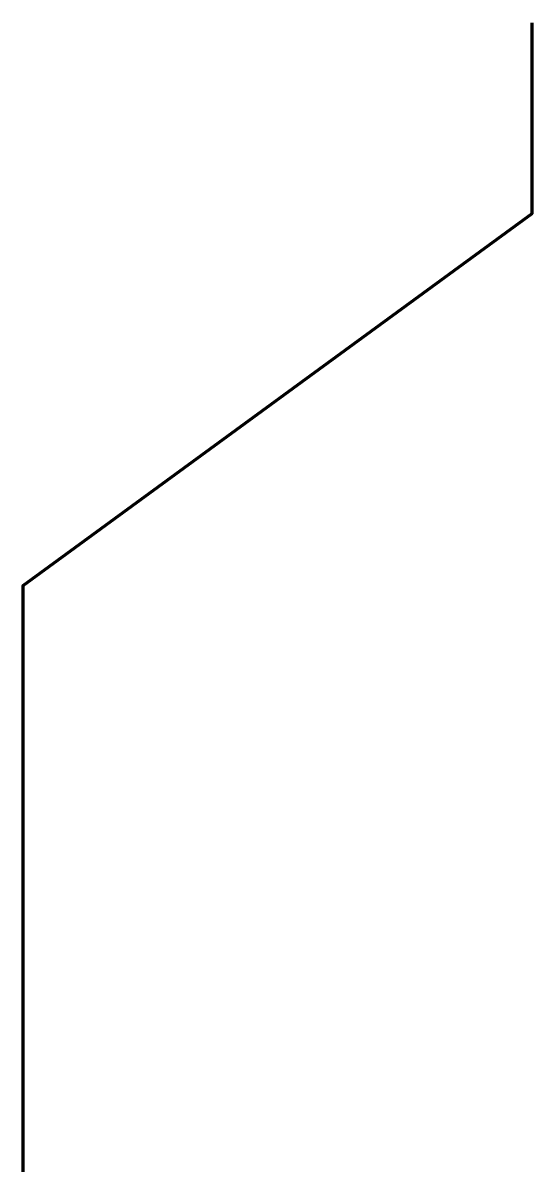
# Model space of a CAD drawing. Extents: x 1249 to 1816, y -1764 to -483.
import ezdxf

# ---------------------------------------------------------------- set-up
doc = ezdxf.new("R2010")
doc.units = 0
doc.header["$MEASUREMENT"] = 0
doc.layers.add('densaugeo_path', color=7, linetype='Continuous', lineweight=0)

msp = doc.modelspace()

# ---------------------------------------------------------------- linework, layer by layer
at = {"layer": 'densaugeo_path', "color": 7, "lineweight": 140}
msp.add_lwpolyline([(1816.4, -482.7), (1816.4, -695.8), (1249.1, -1110.4), (1249.1, -1764.4)], dxfattribs=at)

doc.saveas('drawing.dxf')
